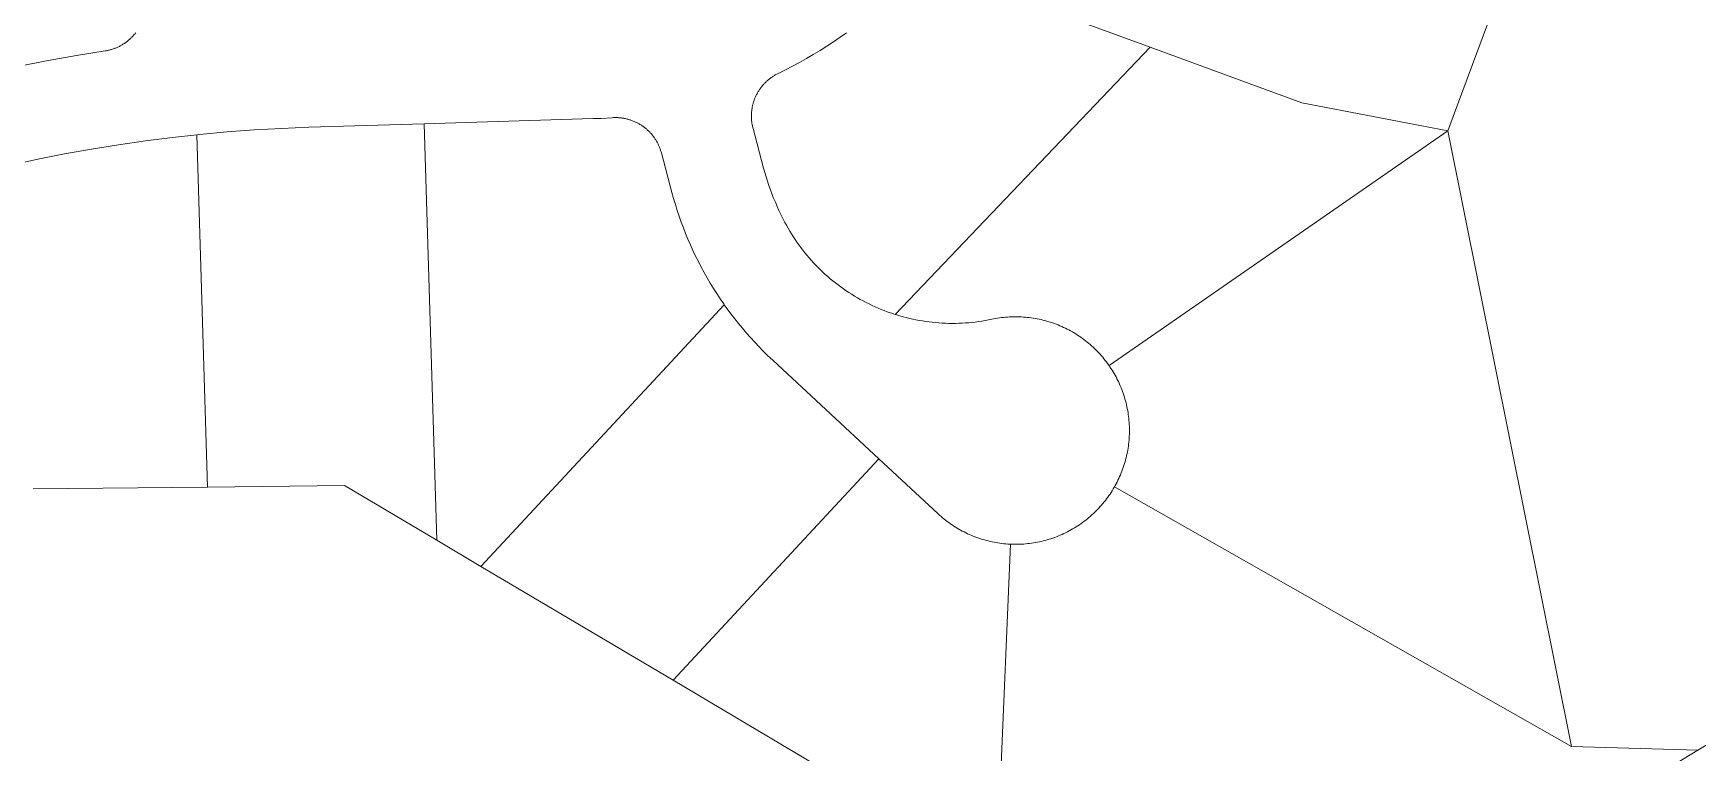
# Model space of a CAD drawing. Header units: feet. Extents: x 865220 to 2774701, y -2240498 to 961524.
# Drawn here: x 2766452 to 2767329, y 960112 to 960491 of the extents above; entities that cross this region are included whole.
import ezdxf

# ---------------------------------------------------------------- set-up
doc = ezdxf.new("R2010")
doc.units = ezdxf.units.FT
doc.header["$LTSCALE"] = 0.015
doc.header["$MEASUREMENT"] = 0
doc.layers.add('Parcels', color=7, linetype='Continuous', lineweight=0)

msp = doc.modelspace()

# ---------------------------------------------------------------- linework, layer by layer
at = {"layer": 'Parcels', "lineweight": 5}
for p, q in [((2767237.61, 960547.42), (2767197.38, 960439.6)), ((2767197.38, 960439.6), (2767237.61, 960547.42)), ((2767040.5, 960483.66), (2766920.58, 960527.6)), ((2766505.38, 960490.61), (2766505.65, 960490.95)), ((2766505.65, 960490.95), (2766505.92, 960491.3)), ((2766880.57, 960491.31), (2766877.14, 960488.88)), ((2766491.53, 960482.06), (2766491.95, 960482.16)), ((2766491.95, 960482.16), (2766492.37, 960482.27)), ((2766492.37, 960482.27), (2766492.8, 960482.38)), ((2766492.8, 960482.38), (2766493.21, 960482.5)), ((2766493.21, 960482.5), (2766493.63, 960482.63)), ((2766493.63, 960482.63), (2766494.05, 960482.77)), ((2766494.05, 960482.77), (2766494.46, 960482.91)), ((2766494.46, 960482.91), (2766494.87, 960483.06)), ((2766494.87, 960483.06), (2766495.27, 960483.22)), ((2766495.27, 960483.22), (2766495.68, 960483.38)), ((2766495.68, 960483.38), (2766496.08, 960483.56)), ((2766496.08, 960483.56), (2766496.48, 960483.73)), ((2766496.48, 960483.73), (2766496.87, 960483.92)), ((2766496.87, 960483.92), (2766497.26, 960484.11)), ((2766497.26, 960484.11), (2766497.65, 960484.31)), ((2766497.65, 960484.31), (2766498.04, 960484.52)), ((2766498.04, 960484.52), (2766498.42, 960484.73)), ((2766498.42, 960484.73), (2766498.79, 960484.95)), ((2766498.79, 960484.95), (2766499.17, 960485.18)), ((2766499.17, 960485.18), (2766499.54, 960485.41)), ((2766499.54, 960485.41), (2766499.9, 960485.65)), ((2766499.9, 960485.65), (2766500.26, 960485.89)), ((2766500.26, 960485.89), (2766500.62, 960486.14)), ((2766500.62, 960486.14), (2766500.97, 960486.4)), ((2766500.97, 960486.4), (2766501.32, 960486.67)), ((2766501.32, 960486.67), (2766501.66, 960486.94)), ((2766501.66, 960486.94), (2766502, 960487.21)), ((2766502, 960487.21), (2766502.33, 960487.49)), ((2766502.33, 960487.49), (2766502.66, 960487.78)), ((2766502.66, 960487.78), (2766502.98, 960488.07)), ((2766502.98, 960488.07), (2766503.3, 960488.37)), ((2766503.3, 960488.37), (2766503.61, 960488.68)), ((2766503.61, 960488.68), (2766503.92, 960488.99)), ((2766503.92, 960488.99), (2766504.22, 960489.3)), ((2766504.22, 960489.3), (2766504.52, 960489.62)), ((2766504.52, 960489.62), (2766504.81, 960489.95)), ((2766504.81, 960489.95), (2766505.1, 960490.28)), ((2766505.1, 960490.28), (2766505.38, 960490.61)), ((2766870.15, 960484.21), (2766866.6, 960481.96)), ((2766873.67, 960486.51), (2766870.15, 960484.21)), ((2766877.14, 960488.88), (2766873.67, 960486.51)), ((2767040.5, 960483.66), (2766906.06, 960342.75)), ((2766906.06, 960342.75), (2767040.5, 960483.66)), ((2767120.45, 960454.36), (2767040.5, 960483.66)), ((2767040.5, 960483.66), (2767040.5, 960483.66)), ((2766444.73, 960473.63), (2766459.71, 960476.59)), ((2766459.71, 960476.59), (2766474.74, 960479.3)), ((2766474.74, 960479.3), (2766489.81, 960481.74)), ((2766489.81, 960481.74), (2766490.24, 960481.8)), ((2766490.24, 960481.8), (2766490.67, 960481.88)), ((2766490.67, 960481.88), (2766491.1, 960481.97)), ((2766491.1, 960481.97), (2766491.53, 960482.06)), ((2766852.01, 960473.61), (2766848.27, 960471.68)), ((2766855.71, 960475.6), (2766852.01, 960473.61)), ((2766859.38, 960477.66), (2766855.71, 960475.6)), ((2766863.01, 960479.78), (2766859.38, 960477.66)), ((2766866.6, 960481.96), (2766863.01, 960479.78)), ((2766837.46, 960464.75), (2766837.15, 960464.43)), ((2766837.76, 960465.06), (2766837.46, 960464.75)), ((2766838.08, 960465.36), (2766837.76, 960465.06)), ((2766838.39, 960465.66), (2766838.08, 960465.36)), ((2766838.72, 960465.96), (2766838.39, 960465.66)), ((2766839.04, 960466.24), (2766838.72, 960465.96)), ((2766839.38, 960466.53), (2766839.04, 960466.24)), ((2766839.71, 960466.8), (2766839.38, 960466.53)), ((2766840.06, 960467.07), (2766839.71, 960466.8)), ((2766840.4, 960467.34), (2766840.06, 960467.07)), ((2766840.76, 960467.59), (2766840.4, 960467.34)), ((2766841.11, 960467.85), (2766840.76, 960467.59)), ((2766841.47, 960468.09), (2766841.11, 960467.85)), ((2766841.84, 960468.33), (2766841.47, 960468.09)), ((2766842.21, 960468.56), (2766841.84, 960468.33)), ((2766842.58, 960468.79), (2766842.21, 960468.56)), ((2766842.96, 960469.01), (2766842.58, 960468.79)), ((2766843.34, 960469.22), (2766842.96, 960469.01)), ((2766843.72, 960469.43), (2766843.34, 960469.22)), ((2766844.11, 960469.63), (2766843.72, 960469.43)), ((2766844.5, 960469.82), (2766844.11, 960469.63)), ((2766848.27, 960471.68), (2766844.5, 960469.82)), ((2766831.91, 960455.95), (2766831.77, 960455.54)), ((2766832.07, 960456.36), (2766831.91, 960455.95)), ((2766832.23, 960456.77), (2766832.07, 960456.36)), ((2766832.4, 960457.17), (2766832.23, 960456.77)), ((2766832.57, 960457.57), (2766832.4, 960457.17)), ((2766832.76, 960457.97), (2766832.57, 960457.57)), ((2766832.95, 960458.36), (2766832.76, 960457.97)), ((2766833.14, 960458.75), (2766832.95, 960458.36)), ((2766833.34, 960459.14), (2766833.14, 960458.75)), ((2766833.55, 960459.52), (2766833.34, 960459.14)), ((2766833.77, 960459.9), (2766833.55, 960459.52)), ((2766833.99, 960460.27), (2766833.77, 960459.9)), ((2766834.22, 960460.64), (2766833.99, 960460.27)), ((2766834.46, 960461.01), (2766834.22, 960460.64)), ((2766834.7, 960461.37), (2766834.46, 960461.01)), ((2766834.95, 960461.73), (2766834.7, 960461.37)), ((2766835.2, 960462.09), (2766834.95, 960461.73)), ((2766835.47, 960462.44), (2766835.2, 960462.09)), ((2766835.73, 960462.78), (2766835.47, 960462.44)), ((2766836, 960463.12), (2766835.73, 960462.78)), ((2766836.28, 960463.46), (2766836, 960463.12)), ((2766836.57, 960463.79), (2766836.28, 960463.46)), ((2766836.86, 960464.11), (2766836.57, 960463.79)), ((2766837.15, 960464.43), (2766836.86, 960464.11)), ((2766830.38, 960447.85), (2766830.37, 960447.41)), ((2766830.37, 960447.41), (2766830.37, 960446.97)), ((2766830.39, 960448.28), (2766830.38, 960447.85)), ((2766830.41, 960448.72), (2766830.39, 960448.28)), ((2766830.44, 960449.15), (2766830.41, 960448.72)), ((2766830.48, 960449.59), (2766830.44, 960449.15)), ((2766830.52, 960450.02), (2766830.48, 960449.59)), ((2766830.57, 960450.46), (2766830.52, 960450.02)), ((2766830.63, 960450.89), (2766830.57, 960450.46)), ((2766830.7, 960451.32), (2766830.63, 960450.89)), ((2766830.77, 960451.75), (2766830.7, 960451.32)), ((2766830.85, 960452.18), (2766830.77, 960451.75)), ((2766830.94, 960452.61), (2766830.85, 960452.18)), ((2766831.04, 960453.03), (2766830.94, 960452.61)), ((2766831.14, 960453.46), (2766831.04, 960453.03)), ((2766831.25, 960453.88), (2766831.14, 960453.46)), ((2766831.37, 960454.3), (2766831.25, 960453.88)), ((2766831.49, 960454.72), (2766831.37, 960454.3)), ((2766831.63, 960455.13), (2766831.49, 960454.72)), ((2766831.77, 960455.54), (2766831.63, 960455.13)), ((2767197.38, 960439.6), (2767120.45, 960454.36)), ((2767120.45, 960454.36), (2767120.45, 960454.36)), ((2766553.96, 960438.98), (2766539.63, 960437.67)), ((2766568.32, 960440.04), (2766553.96, 960438.98)), ((2766582.7, 960440.86), (2766568.32, 960440.04)), ((2766597.08, 960441.42), (2766582.7, 960440.86)), ((2766657.92, 960443.26), (2766597.08, 960441.42)), ((2766747.06, 960445.97), (2766657.92, 960443.26)), ((2766657.92, 960443.26), (2766664.58, 960223.68)), ((2766751.26, 960446.13), (2766747.06, 960445.97)), ((2766756.97, 960446.47), (2766751.26, 960446.13)), ((2766757.48, 960446.5), (2766756.97, 960446.47)), ((2766757.91, 960446.52), (2766757.48, 960446.5)), ((2766758.35, 960446.53), (2766757.91, 960446.52)), ((2766758.79, 960446.54), (2766758.35, 960446.53)), ((2766759.22, 960446.53), (2766758.79, 960446.54)), ((2766759.66, 960446.52), (2766759.22, 960446.53)), ((2766760.1, 960446.5), (2766759.66, 960446.52)), ((2766760.53, 960446.47), (2766760.1, 960446.5)), ((2766760.97, 960446.44), (2766760.53, 960446.47)), ((2766761.4, 960446.4), (2766760.97, 960446.44)), ((2766761.83, 960446.35), (2766761.4, 960446.4)), ((2766762.27, 960446.29), (2766761.83, 960446.35)), ((2766762.7, 960446.23), (2766762.27, 960446.29)), ((2766763.13, 960446.15), (2766762.7, 960446.23)), ((2766763.56, 960446.07), (2766763.13, 960446.15)), ((2766763.98, 960445.99), (2766763.56, 960446.07)), ((2766764.41, 960445.89), (2766763.98, 960445.99)), ((2766764.83, 960445.79), (2766764.41, 960445.89)), ((2766765.26, 960445.68), (2766764.83, 960445.79)), ((2766765.68, 960445.56), (2766765.26, 960445.68)), ((2766766.09, 960445.44), (2766765.68, 960445.56)), ((2766766.51, 960445.31), (2766766.09, 960445.44)), ((2766766.92, 960445.17), (2766766.51, 960445.31)), ((2766767.33, 960445.02), (2766766.92, 960445.17)), ((2766767.74, 960444.87), (2766767.33, 960445.02)), ((2766768.15, 960444.71), (2766767.74, 960444.87)), ((2766768.55, 960444.54), (2766768.15, 960444.71)), ((2766768.95, 960444.37), (2766768.55, 960444.54)), ((2766769.35, 960444.18), (2766768.95, 960444.37)), ((2766769.74, 960444), (2766769.35, 960444.18)), ((2766770.13, 960443.8), (2766769.74, 960444)), ((2766770.52, 960443.6), (2766770.13, 960443.8)), ((2766770.9, 960443.39), (2766770.52, 960443.6)), ((2766771.28, 960443.17), (2766770.9, 960443.39)), ((2766771.66, 960442.95), (2766771.28, 960443.17)), ((2766772.03, 960442.72), (2766771.66, 960442.95)), ((2766772.4, 960442.49), (2766772.03, 960442.72)), ((2766772.76, 960442.25), (2766772.4, 960442.49)), ((2766773.12, 960442), (2766772.76, 960442.25)), ((2766773.47, 960441.75), (2766773.12, 960442)), ((2766773.82, 960441.49), (2766773.47, 960441.75)), ((2766774.17, 960441.22), (2766773.82, 960441.49)), ((2766774.51, 960440.95), (2766774.17, 960441.22)), ((2766774.85, 960440.67), (2766774.51, 960440.95)), ((2766775.18, 960440.39), (2766774.85, 960440.67)), ((2766775.51, 960440.1), (2766775.18, 960440.39)), ((2766775.83, 960439.8), (2766775.51, 960440.1)), ((2766776.14, 960439.5), (2766775.83, 960439.8)), ((2766776.45, 960439.2), (2766776.14, 960439.5)), ((2766776.76, 960438.88), (2766776.45, 960439.2)), ((2766777.06, 960438.57), (2766776.76, 960438.88)), ((2766777.35, 960438.25), (2766777.06, 960438.57)), ((2766777.64, 960437.92), (2766777.35, 960438.25)), ((2766830.37, 960446.97), (2766830.38, 960446.54)), ((2766830.38, 960446.54), (2766830.4, 960446.1)), ((2766830.4, 960446.1), (2766830.43, 960445.67)), ((2766830.43, 960445.67), (2766830.46, 960445.23)), ((2766830.46, 960445.23), (2766830.5, 960444.8)), ((2766830.5, 960444.8), (2766830.55, 960444.36)), ((2766830.55, 960444.36), (2766830.6, 960443.93)), ((2766830.6, 960443.93), (2766830.67, 960443.5)), ((2766830.67, 960443.5), (2766830.74, 960443.07)), ((2766830.74, 960443.07), (2766830.81, 960442.64)), ((2766830.81, 960442.64), (2766830.9, 960442.21)), ((2766830.9, 960442.21), (2766830.99, 960441.79)), ((2766830.99, 960441.79), (2766831.09, 960441.36)), ((2766831.09, 960441.36), (2766831.22, 960440.87)), ((2766831.22, 960440.87), (2766836.83, 960419.84)), ((2767197.38, 960439.6), (2767018.9, 960315.72)), ((2767197.38, 960439.6), (2767262.56, 960114.85)), ((2767262.56, 960114.85), (2767197.38, 960439.6)), ((2766482.57, 960429.91), (2766468.4, 960427.36)), ((2766496.78, 960432.23), (2766482.57, 960429.91)), ((2766511.03, 960434.29), (2766496.78, 960432.23)), ((2766525.31, 960436.1), (2766511.03, 960434.29)), ((2766538.05, 960437.51), (2766525.31, 960436.1)), ((2766539.63, 960437.67), (2766538.05, 960437.51)), ((2766538.05, 960437.51), (2766543.69, 960251.7)), ((2766777.93, 960437.59), (2766777.64, 960437.92)), ((2766778.2, 960437.25), (2766777.93, 960437.59)), ((2766778.47, 960436.91), (2766778.2, 960437.25)), ((2766778.74, 960436.56), (2766778.47, 960436.91)), ((2766779, 960436.21), (2766778.74, 960436.56)), ((2766779.25, 960435.86), (2766779, 960436.21)), ((2766779.5, 960435.5), (2766779.25, 960435.86)), ((2766779.74, 960435.13), (2766779.5, 960435.5)), ((2766779.97, 960434.76), (2766779.74, 960435.13)), ((2766780.2, 960434.39), (2766779.97, 960434.76)), ((2766780.42, 960434.02), (2766780.2, 960434.39)), ((2766780.64, 960433.64), (2766780.42, 960434.02)), ((2766780.84, 960433.25), (2766780.64, 960433.64)), ((2766781.04, 960432.86), (2766780.84, 960433.25)), ((2766781.24, 960432.47), (2766781.04, 960432.86)), ((2766781.43, 960432.08), (2766781.24, 960432.47)), ((2766781.61, 960431.68), (2766781.43, 960432.08)), ((2766781.78, 960431.28), (2766781.61, 960431.68)), ((2766781.95, 960430.88), (2766781.78, 960431.28)), ((2766782.11, 960430.47), (2766781.95, 960430.88)), ((2766782.26, 960430.06), (2766782.11, 960430.47)), ((2766782.4, 960429.65), (2766782.26, 960430.06)), ((2766782.54, 960429.24), (2766782.4, 960429.65)), ((2766454.28, 960424.55), (2766440.21, 960421.5)), ((2766468.4, 960427.36), (2766454.28, 960424.55)), ((2766782.67, 960428.82), (2766782.54, 960429.24)), ((2766782.8, 960428.4), (2766782.67, 960428.82)), ((2766782.91, 960427.98), (2766782.8, 960428.4)), ((2766788.52, 960406.95), (2766782.91, 960427.98)), ((2766836.83, 960419.84), (2766837.46, 960417.55)), ((2766837.46, 960417.55), (2766838.13, 960415.26)), ((2766838.13, 960415.26), (2766838.85, 960413)), ((2766838.85, 960413), (2766839.6, 960410.74)), ((2766789.39, 960403.82), (2766788.52, 960406.95)), ((2766790.31, 960400.7), (2766789.39, 960403.82)), ((2766839.6, 960410.74), (2766840.39, 960408.5)), ((2766840.39, 960408.5), (2766841.22, 960406.27)), ((2766841.22, 960406.27), (2766842.09, 960404.06)), ((2766842.09, 960404.06), (2766843, 960401.86)), ((2766791.28, 960397.6), (2766790.31, 960400.7)), ((2766792.31, 960394.52), (2766791.28, 960397.6)), ((2766793.39, 960391.45), (2766792.31, 960394.52)), ((2766843, 960401.86), (2766843.94, 960399.68)), ((2766843.94, 960399.68), (2766844.92, 960397.52)), ((2766844.92, 960397.52), (2766845.95, 960395.37)), ((2766845.95, 960395.37), (2766848.02, 960391.28)), ((2766794.53, 960388.41), (2766793.39, 960391.45)), ((2766795.71, 960385.38), (2766794.53, 960388.41)), ((2766848.02, 960391.28), (2766848.85, 960389.74)), ((2766848.85, 960389.74), (2766849.71, 960388.22)), ((2766849.71, 960388.22), (2766850.59, 960386.71)), ((2766850.59, 960386.71), (2766851.5, 960385.22)), ((2766796.95, 960382.38), (2766795.71, 960385.38)), ((2766798.25, 960379.39), (2766796.95, 960382.38)), ((2766799.59, 960376.44), (2766798.25, 960379.39)), ((2766851.5, 960385.22), (2766852.43, 960383.75)), ((2766852.43, 960383.75), (2766853.39, 960382.29)), ((2766853.39, 960382.29), (2766854.38, 960380.85)), ((2766854.38, 960380.85), (2766855.39, 960379.43)), ((2766855.39, 960379.43), (2766856.42, 960378.02)), ((2766856.42, 960378.02), (2766857.48, 960376.64)), ((2766800.99, 960373.5), (2766799.59, 960376.44)), ((2766802.43, 960370.59), (2766800.99, 960373.5)), ((2766803.93, 960367.71), (2766802.43, 960370.59)), ((2766857.48, 960376.64), (2766858.56, 960375.27)), ((2766858.56, 960375.27), (2766859.67, 960373.92)), ((2766859.67, 960373.92), (2766860.8, 960372.59)), ((2766860.8, 960372.59), (2766861.95, 960371.28)), ((2766861.95, 960371.28), (2766863.13, 960369.99)), ((2766863.13, 960369.99), (2766864.33, 960368.72)), ((2766864.33, 960368.72), (2766865.55, 960367.48)), ((2766805.48, 960364.85), (2766803.93, 960367.71)), ((2766807.08, 960362.02), (2766805.48, 960364.85)), ((2766808.72, 960359.22), (2766807.08, 960362.02)), ((2766865.55, 960367.48), (2766866.79, 960366.25)), ((2766866.79, 960366.25), (2766868.05, 960365.05)), ((2766868.05, 960365.05), (2766869.34, 960363.86)), ((2766869.34, 960363.86), (2766870.64, 960362.7)), ((2766870.64, 960362.7), (2766871.97, 960361.57)), ((2766871.97, 960361.57), (2766873.31, 960360.45)), ((2766873.31, 960360.45), (2766874.67, 960359.36)), ((2766874.67, 960359.36), (2766876.05, 960358.3)), ((2766810.42, 960356.44), (2766808.72, 960359.22)), ((2766812.16, 960353.7), (2766810.42, 960356.44)), ((2766813.95, 960350.99), (2766812.16, 960353.7)), ((2766815.79, 960348.31), (2766813.95, 960350.99)), ((2766876.05, 960358.3), (2766877.46, 960357.26)), ((2766877.46, 960357.26), (2766878.87, 960356.24)), ((2766878.87, 960356.24), (2766880.31, 960355.25)), ((2766880.31, 960355.25), (2766881.76, 960354.28)), ((2766881.76, 960354.28), (2766883.23, 960353.34)), ((2766883.23, 960353.34), (2766884.72, 960352.43)), ((2766884.72, 960352.43), (2766886.22, 960351.54)), ((2766886.22, 960351.54), (2766887.74, 960350.67)), ((2766887.74, 960350.67), (2766889.27, 960349.84)), ((2766687.84, 960209.89), (2766816.11, 960347.85)), ((2766816.11, 960347.85), (2766815.79, 960348.31)), ((2766816.11, 960347.85), (2766816.11, 960347.85)), ((2766817.68, 960345.66), (2766816.11, 960347.85)), ((2766819.61, 960343.04), (2766817.68, 960345.66)), ((2766821.58, 960340.46), (2766819.61, 960343.04)), ((2766889.27, 960349.84), (2766890.81, 960349.03)), ((2766890.81, 960349.03), (2766892.37, 960348.25)), ((2766892.37, 960348.25), (2766893.95, 960347.49)), ((2766893.95, 960347.49), (2766895.53, 960346.76)), ((2766895.53, 960346.76), (2766897.13, 960346.06)), ((2766897.13, 960346.06), (2766898.74, 960345.39)), ((2766898.74, 960345.39), (2766900.37, 960344.75)), ((2766900.37, 960344.75), (2766902, 960344.13)), ((2766902, 960344.13), (2766903.64, 960343.55)), ((2766903.64, 960343.55), (2766905.3, 960342.99)), ((2766905.3, 960342.99), (2766906.06, 960342.75)), ((2766906.06, 960342.75), (2766906.96, 960342.46)), ((2766906.96, 960342.46), (2766908.63, 960341.96)), ((2766908.63, 960341.96), (2766910.31, 960341.49)), ((2766823.6, 960337.92), (2766821.58, 960340.46)), ((2766825.67, 960335.41), (2766823.6, 960337.92)), ((2766827.77, 960332.93), (2766825.67, 960335.41)), ((2766910.31, 960341.49), (2766912, 960341.05)), ((2766912, 960341.05), (2766913.7, 960340.64)), ((2766913.7, 960340.64), (2766915.4, 960340.26)), ((2766915.4, 960340.26), (2766917.11, 960339.91)), ((2766917.11, 960339.91), (2766918.82, 960339.58)), ((2766918.82, 960339.58), (2766920.54, 960339.29)), ((2766920.54, 960339.29), (2766922.27, 960339.03)), ((2766922.27, 960339.03), (2766924, 960338.8)), ((2766924, 960338.8), (2766925.73, 960338.6)), ((2766925.73, 960338.6), (2766927.47, 960338.43)), ((2766927.47, 960338.43), (2766929.21, 960338.28)), ((2766929.21, 960338.28), (2766930.95, 960338.17)), ((2766930.95, 960338.17), (2766932.69, 960338.09)), ((2766932.69, 960338.09), (2766934.44, 960338.04)), ((2766934.44, 960338.04), (2766936.18, 960338.02)), ((2766936.18, 960338.02), (2766937.93, 960338.04)), ((2766937.93, 960338.04), (2766939.67, 960338.08)), ((2766939.67, 960338.08), (2766941.42, 960338.15)), ((2766941.42, 960338.15), (2766943.16, 960338.25)), ((2766943.16, 960338.25), (2766944.9, 960338.38)), ((2766944.9, 960338.38), (2766946.64, 960338.55)), ((2766946.64, 960338.55), (2766948.37, 960338.74)), ((2766948.37, 960338.74), (2766950.1, 960338.97)), ((2766950.1, 960338.97), (2766951.83, 960339.22)), ((2766951.83, 960339.22), (2766953.55, 960339.5)), ((2766953.55, 960339.5), (2766955.27, 960339.82)), ((2766955.27, 960339.82), (2766957.17, 960340.2)), ((2766957.17, 960340.2), (2766959.11, 960340.58)), ((2766959.11, 960340.58), (2766960.14, 960340.75)), ((2766960.14, 960340.75), (2766961.18, 960340.91)), ((2766961.18, 960340.91), (2766962.22, 960341.05)), ((2766962.22, 960341.05), (2766963.26, 960341.17)), ((2766963.26, 960341.17), (2766964.3, 960341.27)), ((2766964.3, 960341.27), (2766965.34, 960341.35)), ((2766965.34, 960341.35), (2766966.39, 960341.42)), ((2766966.39, 960341.42), (2766967.43, 960341.47)), ((2766967.43, 960341.47), (2766968.48, 960341.5)), ((2766968.48, 960341.5), (2766969.53, 960341.51)), ((2766969.53, 960341.51), (2766970.57, 960341.5)), ((2766970.57, 960341.5), (2766971.62, 960341.47)), ((2766971.62, 960341.47), (2766972.67, 960341.43)), ((2766972.67, 960341.43), (2766973.71, 960341.37)), ((2766973.71, 960341.37), (2766974.76, 960341.29)), ((2766974.76, 960341.29), (2766975.8, 960341.19)), ((2766975.8, 960341.19), (2766976.84, 960341.07)), ((2766976.84, 960341.07), (2766977.88, 960340.94)), ((2766977.88, 960340.94), (2766978.91, 960340.78)), ((2766978.91, 960340.78), (2766979.95, 960340.61)), ((2766979.95, 960340.61), (2766980.98, 960340.42)), ((2766980.98, 960340.42), (2766982, 960340.22)), ((2766982, 960340.22), (2766983.03, 960339.99)), ((2766983.03, 960339.99), (2766984.04, 960339.75)), ((2766984.04, 960339.75), (2766985.06, 960339.49)), ((2766985.06, 960339.49), (2766986.07, 960339.21)), ((2766986.07, 960339.21), (2766987.07, 960338.91)), ((2766987.07, 960338.91), (2766988.07, 960338.6)), ((2766988.07, 960338.6), (2766989.06, 960338.27)), ((2766989.06, 960338.27), (2766990.05, 960337.92)), ((2766990.05, 960337.92), (2766991.03, 960337.56)), ((2766991.03, 960337.56), (2766992.01, 960337.17)), ((2766992.01, 960337.17), (2766992.98, 960336.77)), ((2766992.98, 960336.77), (2766993.94, 960336.36)), ((2766993.94, 960336.36), (2766994.89, 960335.92)), ((2766994.89, 960335.92), (2766995.84, 960335.48)), ((2766995.84, 960335.48), (2766996.77, 960335.01)), ((2766996.77, 960335.01), (2766997.7, 960334.53)), ((2766997.7, 960334.53), (2766998.62, 960334.03)), ((2766998.62, 960334.03), (2766999.54, 960333.51)), ((2766999.54, 960333.51), (2767000.44, 960332.98)), ((2767000.44, 960332.98), (2767001.33, 960332.44)), ((2766829.93, 960330.5), (2766827.77, 960332.93)), ((2766832.12, 960328.1), (2766829.93, 960330.5)), ((2766834.35, 960325.74), (2766832.12, 960328.1)), ((2766836.63, 960323.42), (2766834.35, 960325.74)), ((2767001.33, 960332.44), (2767002.22, 960331.88)), ((2767002.22, 960331.88), (2767003.09, 960331.3)), ((2767003.09, 960331.3), (2767003.95, 960330.71)), ((2767003.95, 960330.71), (2767004.81, 960330.1)), ((2767004.81, 960330.1), (2767005.65, 960329.48)), ((2767005.65, 960329.48), (2767006.48, 960328.85)), ((2767006.48, 960328.85), (2767007.3, 960328.19)), ((2767007.3, 960328.19), (2767008.11, 960327.53)), ((2767008.11, 960327.53), (2767008.91, 960326.85)), ((2767008.91, 960326.85), (2767009.69, 960326.16)), ((2767009.69, 960326.16), (2767010.47, 960325.45)), ((2767010.47, 960325.45), (2767011.23, 960324.73)), ((2767011.23, 960324.73), (2767011.98, 960324)), ((2766838.94, 960321.14), (2766836.63, 960323.42)), ((2766841.65, 960318.57), (2766838.94, 960321.14)), ((2766897.56, 960266.59), (2766841.65, 960318.57)), ((2767011.98, 960324), (2767012.71, 960323.25)), ((2767012.71, 960323.25), (2767013.43, 960322.5)), ((2767013.43, 960322.5), (2767014.14, 960321.72)), ((2767014.14, 960321.72), (2767014.84, 960320.94)), ((2767014.84, 960320.94), (2767015.52, 960320.15)), ((2767015.52, 960320.15), (2767016.19, 960319.34)), ((2767016.19, 960319.34), (2767016.84, 960318.52)), ((2767016.84, 960318.52), (2767017.48, 960317.69)), ((2767017.48, 960317.69), (2767018.1, 960316.85)), ((2767018.1, 960316.85), (2767018.71, 960316)), ((2767018.71, 960316), (2767018.9, 960315.72)), ((2767018.9, 960315.72), (2767019.3, 960315.14)), ((2767019.3, 960315.14), (2767019.88, 960314.26)), ((2767019.88, 960314.26), (2767020.45, 960313.38)), ((2767020.45, 960313.38), (2767021, 960312.49)), ((2767021, 960312.49), (2767021.53, 960311.59)), ((2767021.53, 960311.59), (2767022.05, 960310.68)), ((2767022.05, 960310.68), (2767022.55, 960309.76)), ((2767022.55, 960309.76), (2767023.03, 960308.83)), ((2767023.03, 960308.83), (2767023.5, 960307.89)), ((2767023.5, 960307.89), (2767023.95, 960306.95)), ((2767023.95, 960306.95), (2767024.39, 960306)), ((2767024.39, 960306), (2767024.81, 960305.04)), ((2767024.81, 960305.04), (2767025.21, 960304.07)), ((2767025.21, 960304.07), (2767025.59, 960303.1)), ((2767025.59, 960303.1), (2767025.96, 960302.12)), ((2767025.96, 960302.12), (2767026.31, 960301.13)), ((2767026.31, 960301.13), (2767026.65, 960300.14)), ((2767026.65, 960300.14), (2767026.96, 960299.14)), ((2767026.96, 960299.14), (2767027.26, 960298.14)), ((2767027.26, 960298.14), (2767027.54, 960297.13)), ((2767027.54, 960297.13), (2767027.81, 960296.12)), ((2767027.81, 960296.12), (2767028.05, 960295.1)), ((2767028.05, 960295.1), (2767028.28, 960294.08)), ((2767028.28, 960294.08), (2767028.49, 960293.05)), ((2767028.49, 960293.05), (2767028.68, 960292.02)), ((2767028.68, 960292.02), (2767028.86, 960290.99)), ((2767028.86, 960290.99), (2767029.02, 960289.95)), ((2767029.02, 960289.95), (2767029.15, 960288.92)), ((2767029.15, 960288.92), (2767029.27, 960287.88)), ((2767029.27, 960287.88), (2767029.38, 960286.83)), ((2767029.38, 960286.83), (2767029.46, 960285.79)), ((2767029.46, 960285.79), (2767029.52, 960284.74)), ((2767029.52, 960284.74), (2767029.57, 960283.7)), ((2767029.57, 960283.7), (2767029.6, 960282.65)), ((2767029.6, 960280.56), (2767029.58, 960279.51)), ((2767029.6, 960282.65), (2767029.61, 960281.6)), ((2767029.61, 960281.6), (2767029.6, 960280.56)), ((2767028.89, 960272.22), (2767028.72, 960271.19)), ((2767029.04, 960273.25), (2767028.89, 960272.22)), ((2767029.18, 960274.29), (2767029.04, 960273.25)), ((2767029.29, 960275.33), (2767029.18, 960274.29)), ((2767029.39, 960276.38), (2767029.29, 960275.33)), ((2767029.47, 960277.42), (2767029.39, 960276.38)), ((2767029.53, 960278.46), (2767029.47, 960277.42)), ((2767029.58, 960279.51), (2767029.53, 960278.46)), ((2766789.06, 960149.87), (2766897.56, 960266.59)), ((2766897.56, 960266.59), (2766789.06, 960149.87)), ((2766897.56, 960266.59), (2766897.56, 960266.59)), ((2766928.77, 960237.58), (2766897.56, 960266.59)), ((2767026.7, 960263.06), (2767026.37, 960262.07)), ((2767027.02, 960264.06), (2767026.7, 960263.06)), ((2767027.31, 960265.06), (2767027.02, 960264.06)), ((2767027.59, 960266.07), (2767027.31, 960265.06)), ((2767027.85, 960267.09), (2767027.59, 960266.07)), ((2767028.09, 960268.11), (2767027.85, 960267.09)), ((2767028.32, 960269.13), (2767028.09, 960268.11)), ((2767028.53, 960270.16), (2767028.32, 960269.13)), ((2767028.72, 960271.19), (2767028.53, 960270.16)), ((2767023.11, 960254.36), (2767022.63, 960253.43)), ((2767023.58, 960255.3), (2767023.11, 960254.36)), ((2767024.03, 960256.24), (2767023.58, 960255.3)), ((2767024.46, 960257.2), (2767024.03, 960256.24)), ((2767024.88, 960258.16), (2767024.46, 960257.2)), ((2767025.28, 960259.12), (2767024.88, 960258.16)), ((2767025.66, 960260.1), (2767025.28, 960259.12)), ((2767026.02, 960261.08), (2767025.66, 960260.1)), ((2767026.37, 960262.07), (2767026.02, 960261.08)), ((2766451.91, 960250.69), (2766543.69, 960251.7)), ((2766615.98, 960252.5), (2766543.69, 960251.7)), ((2766543.69, 960251.7), (2766543.69, 960251.7)), ((2766664.58, 960223.68), (2766615.98, 960252.5)), ((2766615.98, 960252.5), (2766664.58, 960223.68)), ((2767017.59, 960245.48), (2767016.95, 960244.65)), ((2767018.21, 960246.32), (2767017.59, 960245.48)), ((2767018.81, 960247.18), (2767018.21, 960246.32)), ((2767019.41, 960248.04), (2767018.81, 960247.18)), ((2767019.98, 960248.92), (2767019.41, 960248.04)), ((2767020.54, 960249.8), (2767019.98, 960248.92)), ((2767021.09, 960250.69), (2767020.54, 960249.8)), ((2767021.62, 960251.6), (2767021.09, 960250.69)), ((2767021.76, 960251.85), (2767021.62, 960251.6)), ((2767022.13, 960252.51), (2767021.76, 960251.85)), ((2767021.76, 960251.85), (2767262.56, 960114.85)), ((2767022.63, 960253.43), (2767022.13, 960252.51)), ((2766929.54, 960236.87), (2766928.77, 960237.58)), ((2766928.77, 960237.58), (2766928.77, 960237.58)), ((2766930.33, 960236.18), (2766929.54, 960236.87)), ((2767009.83, 960236.99), (2767009.05, 960236.3)), ((2767010.6, 960237.7), (2767009.83, 960236.99)), ((2767011.36, 960238.42), (2767010.6, 960237.7)), ((2767012.1, 960239.16), (2767011.36, 960238.42)), ((2767012.84, 960239.9), (2767012.1, 960239.16)), ((2767013.56, 960240.66), (2767012.84, 960239.9)), ((2767014.26, 960241.44), (2767013.56, 960240.66)), ((2767014.96, 960242.22), (2767014.26, 960241.44)), ((2767015.63, 960243.02), (2767014.96, 960242.22)), ((2767016.3, 960243.83), (2767015.63, 960243.02)), ((2767016.95, 960244.65), (2767016.3, 960243.83)), ((2766931.12, 960235.5), (2766930.33, 960236.18)), ((2766931.93, 960234.83), (2766931.12, 960235.5)), ((2766932.75, 960234.18), (2766931.93, 960234.83)), ((2766933.59, 960233.55), (2766932.75, 960234.18)), ((2766934.43, 960232.93), (2766933.59, 960233.55)), ((2766935.28, 960232.32), (2766934.43, 960232.93)), ((2766936.15, 960231.73), (2766935.28, 960232.32)), ((2766937.02, 960231.15), (2766936.15, 960231.73)), ((2766937.9, 960230.59), (2766937.02, 960231.15)), ((2766938.8, 960230.04), (2766937.9, 960230.59)), ((2766939.7, 960229.51), (2766938.8, 960230.04)), ((2766940.61, 960229), (2766939.7, 960229.51)), ((2766941.53, 960228.5), (2766940.61, 960229)), ((2766942.46, 960228.02), (2766941.53, 960228.5)), ((2766943.4, 960227.55), (2766942.46, 960228.02)), ((2766996.94, 960228.1), (2766996, 960227.63)), ((2766997.86, 960228.59), (2766996.94, 960228.1)), ((2766998.78, 960229.09), (2766997.86, 960228.59)), ((2766999.69, 960229.6), (2766998.78, 960229.09)), ((2767000.6, 960230.14), (2766999.69, 960229.6)), ((2767001.49, 960230.68), (2767000.6, 960230.14)), ((2767002.37, 960231.25), (2767001.49, 960230.68)), ((2767003.24, 960231.83), (2767002.37, 960231.25)), ((2767004.1, 960232.42), (2767003.24, 960231.83)), ((2767004.96, 960233.03), (2767004.1, 960232.42)), ((2767005.8, 960233.66), (2767004.96, 960233.03)), ((2767006.63, 960234.29), (2767005.8, 960233.66)), ((2767007.44, 960234.95), (2767006.63, 960234.29)), ((2767008.25, 960235.61), (2767007.44, 960234.95)), ((2767009.05, 960236.3), (2767008.25, 960235.61)), ((2766664.58, 960223.68), (2766664.58, 960223.68)), ((2766664.58, 960223.68), (2766687.84, 960209.89)), ((2766944.35, 960227.1), (2766943.4, 960227.55)), ((2766945.3, 960226.67), (2766944.35, 960227.1)), ((2766946.26, 960226.25), (2766945.3, 960226.67)), ((2766947.23, 960225.86), (2766946.26, 960226.25)), ((2766948.2, 960225.47), (2766947.23, 960225.86)), ((2766949.18, 960225.11), (2766948.2, 960225.47)), ((2766950.17, 960224.76), (2766949.18, 960225.11)), ((2766951.17, 960224.43), (2766950.17, 960224.76)), ((2766952.16, 960224.12), (2766951.17, 960224.43)), ((2766953.17, 960223.82), (2766952.16, 960224.12)), ((2766954.18, 960223.54), (2766953.17, 960223.82)), ((2766955.19, 960223.28), (2766954.18, 960223.54)), ((2766956.21, 960223.04), (2766955.19, 960223.28)), ((2766957.23, 960222.81), (2766956.21, 960223.04)), ((2766958.26, 960222.61), (2766957.23, 960222.81)), ((2766959.29, 960222.42), (2766958.26, 960222.61)), ((2766960.32, 960222.25), (2766959.29, 960222.42)), ((2766959.48, 960048.82), (2766967.01, 960221.58)), ((2766961.36, 960222.09), (2766960.32, 960222.25)), ((2766962.4, 960221.96), (2766961.36, 960222.09)), ((2766963.44, 960221.84), (2766962.4, 960221.96)), ((2766964.48, 960221.74), (2766963.44, 960221.84)), ((2766965.52, 960221.66), (2766964.48, 960221.74)), ((2766966.57, 960221.6), (2766965.52, 960221.66)), ((2766967.01, 960221.58), (2766966.57, 960221.6)), ((2766967.62, 960221.55), (2766967.01, 960221.58)), ((2766968.66, 960221.53), (2766967.62, 960221.55)), ((2766969.71, 960221.52), (2766968.66, 960221.53)), ((2766970.76, 960221.53), (2766969.71, 960221.52)), ((2766971.8, 960221.56), (2766970.76, 960221.53)), ((2766972.85, 960221.61), (2766971.8, 960221.56)), ((2766973.89, 960221.67), (2766972.85, 960221.61)), ((2766974.94, 960221.76), (2766973.89, 960221.67)), ((2766975.98, 960221.86), (2766974.94, 960221.76)), ((2766977.02, 960221.98), (2766975.98, 960221.86)), ((2766978.06, 960222.12), (2766977.02, 960221.98)), ((2766979.09, 960222.27), (2766978.06, 960222.12)), ((2766980.13, 960222.45), (2766979.09, 960222.27)), ((2766981.15, 960222.64), (2766980.13, 960222.45)), ((2766982.18, 960222.85), (2766981.15, 960222.64)), ((2766983.2, 960223.08), (2766982.18, 960222.85)), ((2766984.22, 960223.32), (2766983.2, 960223.08)), ((2766985.23, 960223.59), (2766984.22, 960223.32)), ((2766986.24, 960223.87), (2766985.23, 960223.59)), ((2766987.25, 960224.17), (2766986.24, 960223.87)), ((2766988.24, 960224.48), (2766987.25, 960224.17)), ((2766989.24, 960224.82), (2766988.24, 960224.48)), ((2766990.22, 960225.17), (2766989.24, 960224.82)), ((2766991.2, 960225.54), (2766990.22, 960225.17)), ((2766992.18, 960225.92), (2766991.2, 960225.54)), ((2766993.14, 960226.33), (2766992.18, 960225.92)), ((2766994.1, 960226.74), (2766993.14, 960226.33)), ((2766995.06, 960227.18), (2766994.1, 960226.74)), ((2766996, 960227.63), (2766995.06, 960227.18)), ((2766789.06, 960149.87), (2766687.84, 960209.89)), ((2766959.48, 960048.82), (2766789.06, 960149.87)), ((2767329.11, 960112.92), (2767400.63, 960156.43)), ((2767262.56, 960114.85), (2767329.11, 960112.92)), ((2767262.56, 960114.85), (2767262.56, 960114.85)), ((2767329.11, 960112.92), (2767258.53, 960069.98))]:
    msp.add_line(p, q, dxfattribs=at)

doc.saveas('drawing.dxf')
